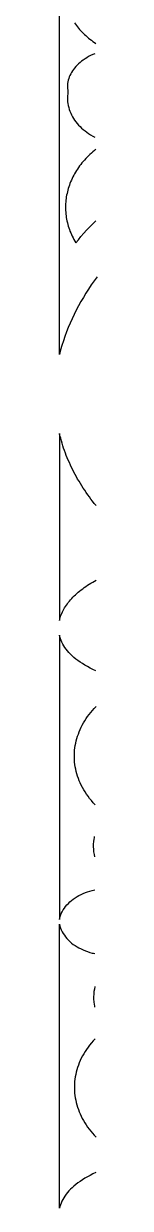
# Model space of a CAD drawing. Extents: x -1145 to -490, y -328 to 327.
# Drawn here: x -615.5 to -610.5, y -41.7 to 128.4 of the extents above; entities that cross this region are included whole.
import ezdxf

# ---------------------------------------------------------------- set-up
doc = ezdxf.new("R2010")
doc.units = 0
doc.layers.add('LAYER_1', color=18, linetype='CONTINUOUS')

msp = doc.modelspace()

# ---------------------------------------------------------------- linework, layer by layer
at = {"layer": 'LAYER_1'}
for points in [[(-610.12, 92.09), (-610.54, 91.51), (-610.95, 90.92), (-611.34, 90.33), (-611.72, 89.73), (-612.08, 89.13), (-612.44, 88.52), (-612.77, 87.91), (-613.1, 87.29), (-613.41, 86.67), (-613.7, 86.05), (-613.98, 85.42), (-614.25, 84.79), (-614.5, 84.16), (-614.73, 83.52), (-614.95, 82.88), (-615.16, 82.24), (-615.35, 81.6), (-615.52, 80.95), (-615.52, 118.66), (-615.52, 150.36)], [(-613.34, 128.55), (-613.21, 128.36), (-613.07, 128.17), (-612.92, 127.99), (-612.77, 127.8), (-612.62, 127.62), (-612.45, 127.44), (-612.28, 127.26), (-612.11, 127.08), (-611.93, 126.9), (-611.74, 126.73), (-611.55, 126.56), (-611.35, 126.39), (-611.14, 126.22), (-610.93, 126.06), (-610.72, 125.9), (-610.5, 125.74), (-610.27, 125.58)], [(-610.44, 124.14), (-610.74, 124), (-611.04, 123.86), (-611.32, 123.71), (-611.59, 123.55), (-611.84, 123.39), (-612.09, 123.22), (-612.33, 123.04), (-612.55, 122.86), (-612.76, 122.68), (-612.96, 122.48), (-613.15, 122.29), (-613.33, 122.08), (-613.49, 121.88), (-613.64, 121.67), (-613.77, 121.45), (-613.89, 121.23), (-614, 121.01), (-614.1, 120.79), (-614.18, 120.56), (-614.25, 120.33), (-614.3, 120.1), (-614.34, 119.86), (-614.36, 119.62), (-614.37, 119.39), (-614.36, 119.15), (-614.33, 118.91), (-614.3, 118.66), (-614.33, 118.38), (-614.36, 118.09), (-614.37, 117.8), (-614.36, 117.52), (-614.34, 117.24), (-614.3, 116.96), (-614.25, 116.68), (-614.18, 116.41), (-614.1, 116.14), (-614, 115.87), (-613.89, 115.61), (-613.77, 115.35), (-613.64, 115.09), (-613.49, 114.84), (-613.33, 114.59), (-613.15, 114.35), (-612.96, 114.12), (-612.76, 113.89), (-612.55, 113.67), (-612.33, 113.45), (-612.09, 113.24), (-611.84, 113.04), (-611.59, 112.85), (-611.32, 112.66), (-611.04, 112.48), (-610.74, 112.31), (-610.44, 112.15)], [(-610.27, 110.43), (-610.5, 110.25), (-610.72, 110.06), (-610.93, 109.87), (-611.14, 109.67), (-611.35, 109.47), (-611.55, 109.27), (-611.74, 109.07), (-611.93, 108.86), (-612.11, 108.65), (-612.28, 108.44), (-612.45, 108.23), (-612.62, 108.01), (-612.77, 107.79), (-612.92, 107.57), (-613.07, 107.35), (-613.21, 107.13), (-613.34, 106.9), (-613.46, 106.67), (-613.58, 106.44), (-613.7, 106.21), (-613.8, 105.98), (-613.91, 105.74), (-614, 105.51), (-614.09, 105.27), (-614.17, 105.03), (-614.25, 104.79), (-614.32, 104.55), (-614.38, 104.31), (-614.43, 104.07), (-614.48, 103.82), (-614.53, 103.58), (-614.56, 103.33), (-614.6, 103.09), (-614.62, 102.84), (-614.64, 102.59), (-614.65, 102.34), (-614.65, 102.1), (-614.65, 101.85), (-614.64, 101.6), (-614.62, 101.35), (-614.6, 101.1), (-614.57, 100.85), (-614.53, 100.61), (-614.49, 100.36), (-614.44, 100.11), (-614.38, 99.86), (-614.32, 99.62), (-614.25, 99.37), (-614.17, 99.12), (-614.09, 98.88), (-614, 98.64), (-613.9, 98.39), (-613.79, 98.15), (-613.68, 97.91), (-613.56, 97.67), (-613.43, 97.43), (-613.3, 97.19), (-613.16, 96.95), (-612.8, 97.42), (-612.42, 97.88), (-612.02, 98.34), (-611.61, 98.79), (-611.18, 99.24), (-610.73, 99.68), (-610.27, 100.12)], [(-610.26, 59.23), (-610.51, 59.54), (-610.75, 59.85), (-610.99, 60.16), (-611.22, 60.47), (-611.45, 60.78), (-611.67, 61.1), (-611.89, 61.42), (-612.1, 61.74), (-612.31, 62.06), (-612.51, 62.39), (-612.7, 62.71), (-612.9, 63.04), (-613.08, 63.37), (-613.26, 63.71), (-613.44, 64.04), (-613.61, 64.38), (-613.78, 64.71), (-613.94, 65.05), (-614.09, 65.39), (-614.24, 65.74), (-614.39, 66.08), (-614.53, 66.43), (-614.66, 66.77), (-614.79, 67.12), (-614.91, 67.47), (-615.02, 67.83), (-615.14, 68.18), (-615.24, 68.53), (-615.34, 68.89), (-615.44, 69.25), (-615.52, 69.6), (-615.52, 42.71), (-615.47, 42.92), (-615.41, 43.12), (-615.35, 43.33), (-615.27, 43.53), (-615.19, 43.73), (-615.1, 43.94), (-615, 44.14), (-614.89, 44.34), (-614.77, 44.53), (-614.65, 44.73), (-614.52, 44.92), (-614.38, 45.12), (-614.24, 45.31), (-614.09, 45.5), (-613.93, 45.69), (-613.76, 45.88), (-613.59, 46.06), (-613.4, 46.24), (-613.22, 46.42), (-613.02, 46.6), (-612.82, 46.77), (-612.62, 46.95), (-612.4, 47.12), (-612.18, 47.28), (-611.96, 47.45), (-611.73, 47.61), (-611.49, 47.77), (-611.25, 47.92), (-611, 48.08), (-610.74, 48.22), (-610.49, 48.37), (-610.22, 48.51)], [(-610.28, 35.48), (-610.71, 35.68), (-611.11, 35.88), (-611.5, 36.09), (-611.87, 36.3), (-612.22, 36.52), (-612.55, 36.73), (-612.86, 36.96), (-613.15, 37.18), (-613.43, 37.41), (-613.69, 37.65), (-613.94, 37.88), (-614.16, 38.12), (-614.37, 38.36), (-614.56, 38.6), (-614.74, 38.85), (-614.9, 39.09), (-615.04, 39.34), (-615.17, 39.59), (-615.28, 39.85), (-615.38, 40.1), (-615.46, 40.35), (-615.52, 40.61), (-615.52, -0.22), (-615.45, 0.07), (-615.36, 0.35), (-615.25, 0.62), (-615.12, 0.88), (-614.97, 1.14), (-614.81, 1.39), (-614.63, 1.63), (-614.44, 1.86), (-614.23, 2.08), (-614.01, 2.3), (-613.77, 2.5), (-613.53, 2.69), (-613.26, 2.88), (-612.99, 3.05), (-612.71, 3.21), (-612.41, 3.36), (-612.11, 3.5), (-611.79, 3.63), (-611.47, 3.74), (-611.14, 3.84), (-610.8, 3.93), (-610.62, 3.97), (-610.45, 4.01)], [(-610.4, 16.26), (-610.67, 16.55), (-610.93, 16.85), (-611.18, 17.16), (-611.41, 17.46), (-611.63, 17.78), (-611.84, 18.09), (-612.03, 18.41), (-612.21, 18.73), (-612.38, 19.05), (-612.53, 19.38), (-612.67, 19.7), (-612.8, 20.03), (-612.92, 20.37), (-613.02, 20.7), (-613.1, 21.04), (-613.18, 21.37), (-613.24, 21.71), (-613.29, 22.05), (-613.33, 22.39), (-613.35, 22.73), (-613.37, 23.07), (-613.37, 23.4), (-613.35, 23.74), (-613.33, 24.08), (-613.29, 24.42), (-613.24, 24.75), (-613.17, 25.09), (-613.1, 25.42), (-613.01, 25.75), (-612.91, 26.08), (-612.8, 26.41), (-612.68, 26.74), (-612.54, 27.06), (-612.39, 27.38), (-612.23, 27.7), (-612.06, 28.01), (-611.88, 28.32), (-611.68, 28.62), (-611.47, 28.93), (-611.25, 29.22), (-611.02, 29.52), (-610.78, 29.81), (-610.53, 30.09), (-610.26, 30.37)], [(-610.43, 8.75), (-610.5, 9.11), (-610.56, 9.48), (-610.6, 9.85), (-610.62, 10.22), (-610.61, 10.59), (-610.58, 10.96), (-610.53, 11.33), (-610.5, 11.51), (-610.46, 11.7)], [(-610.28, -36.59), (-610.71, -36.79), (-611.11, -36.99), (-611.5, -37.2), (-611.87, -37.41), (-612.22, -37.63), (-612.55, -37.85), (-612.86, -38.07), (-613.15, -38.29), (-613.43, -38.52), (-613.69, -38.76), (-613.94, -38.99), (-614.16, -39.23), (-614.37, -39.47), (-614.56, -39.71), (-614.74, -39.96), (-614.9, -40.2), (-615.04, -40.45), (-615.17, -40.7), (-615.28, -40.96), (-615.38, -41.21), (-615.46, -41.46), (-615.52, -41.72), (-615.52, -0.89), (-615.45, -1.18), (-615.36, -1.46), (-615.25, -1.73), (-615.12, -1.99), (-614.97, -2.25), (-614.81, -2.5), (-614.63, -2.74), (-614.44, -2.97), (-614.23, -3.19), (-614.01, -3.41), (-613.77, -3.61), (-613.53, -3.8), (-613.26, -3.99), (-612.99, -4.16), (-612.71, -4.32), (-612.41, -4.47), (-612.11, -4.61), (-611.79, -4.74), (-611.47, -4.85), (-611.14, -4.96), (-610.8, -5.05), (-610.62, -5.09), (-610.45, -5.12)], [(-610.43, -9.86), (-610.5, -10.22), (-610.56, -10.59), (-610.6, -10.96), (-610.62, -11.33), (-610.61, -11.7), (-610.58, -12.07), (-610.53, -12.44), (-610.5, -12.63), (-610.46, -12.81)], [(-610.4, -17.37), (-610.67, -17.67), (-610.93, -17.96), (-611.18, -18.27), (-611.41, -18.58), (-611.63, -18.89), (-611.84, -19.2), (-612.03, -19.52), (-612.21, -19.84), (-612.38, -20.16), (-612.53, -20.49), (-612.67, -20.82), (-612.8, -21.15), (-612.92, -21.48), (-613.02, -21.81), (-613.1, -22.15), (-613.18, -22.48), (-613.24, -22.82), (-613.29, -23.16), (-613.33, -23.5), (-613.35, -23.84), (-613.37, -24.18), (-613.37, -24.51), (-613.35, -24.85), (-613.33, -25.19), (-613.29, -25.53), (-613.24, -25.86), (-613.17, -26.2), (-613.1, -26.53), (-613.01, -26.86), (-612.91, -27.19), (-612.8, -27.52), (-612.68, -27.85), (-612.54, -28.17), (-612.39, -28.49), (-612.23, -28.81), (-612.06, -29.12), (-611.88, -29.43), (-611.68, -29.74), (-611.47, -30.04), (-611.25, -30.34), (-611.02, -30.63), (-610.78, -30.92), (-610.53, -31.2), (-610.26, -31.48)]]:
    msp.add_lwpolyline(points, dxfattribs=at)

doc.saveas('drawing.dxf')
